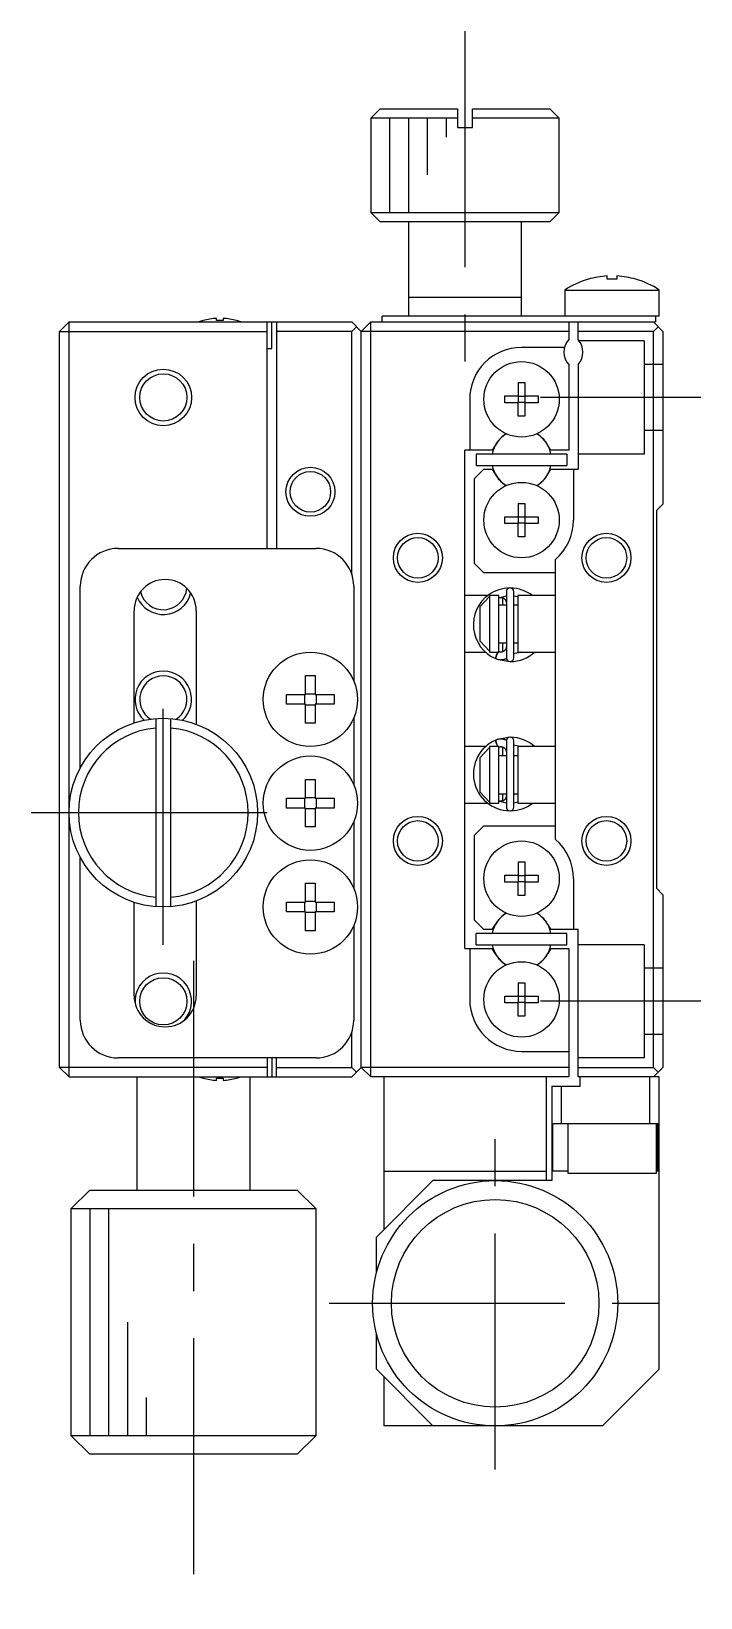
# Model space of a CAD drawing. Extents: x 35 to 355, y 20 to 260.
# Drawn here: x 212.7 to 248.2, y 102 to 185 of the extents above; entities that cross this region are included whole.
import ezdxf

# ---------------------------------------------------------------- set-up
doc = ezdxf.new("R2010")
doc.units = 0
doc.header["$LTSCALE"] = 10
doc.linetypes.add('CENTER', pattern=[2, 1.25, -0.25, 0.25, -0.25])
doc.linetypes.add('DASHED', pattern=[3.5, 2, -1.5])
doc.layers.get('0').update_dxf_attribs({"linetype": 'CONTINUOUS'})
doc.layers.add('CENTER', color=1, linetype='CENTER')

msp = doc.modelspace()

# ---------------------------------------------------------------- linework, layer by layer
at = {"color": 7, "linetype": 'CONTINUOUS'}
for p, q in [((231.227647, 180.854608), (230.727647, 180.354608)), ((235.327647, 180.354608), (230.727647, 180.354608)), ((230.727647, 180.354608), (230.727647, 175.354608)), ((231.227647, 180.854608), (235.327647, 180.854608)), ((235.327647, 180.854608), (235.327647, 179.854608)), ((236.127647, 180.854608), (240.227647, 180.854608)), ((236.127647, 179.854608), (236.127647, 180.854608)), ((240.727647, 180.354608), (236.127647, 180.354608)), ((240.727647, 180.354608), (240.227647, 180.854608)), ((240.727647, 175.354608), (240.727647, 180.354608)), ((235.327647, 179.854608), (236.127647, 179.854608)), ((230.727647, 175.354608), (240.727647, 175.354608)), ((230.727647, 175.354608), (231.227647, 174.854608)), ((240.227647, 174.854608), (240.727647, 175.354608)), ((240.227647, 174.854608), (231.227647, 174.854608)), ((232.727647, 174.854608), (232.727647, 169.854608)), ((238.727647, 169.854608), (238.727647, 174.854608)), ((242.269057, 171.817188), (242.265714, 171.824043)), ((243.267647, 171.817188), (243.267647, 171.98956)), ((243.787647, 171.817188), (243.267647, 171.817188)), ((243.787647, 171.98956), (243.787647, 171.817188)), ((244.78958, 171.824043), (244.786236, 171.817188)), ((241.027647, 171.246265), (246.027647, 171.246265)), ((241.027647, 171.246265), (241.027647, 169.854608)), ((246.027647, 169.854608), (246.027647, 171.246265)), ((238.727647, 170.854608), (232.727647, 170.854608)), ((214.227647, 169.054608), (214.727647, 169.554608)), ((214.727647, 169.554608), (229.727647, 169.554608)), ((214.727647, 129.554608), (214.727647, 169.554608)), ((221.841285, 169.624129), (221.839031, 169.628752)), ((222.547647, 169.624129), (222.547647, 169.744467)), ((222.907647, 169.624129), (222.547647, 169.624129)), ((222.907647, 169.744467), (222.907647, 169.624129)), ((223.616263, 169.628752), (223.614008, 169.624129)), ((225.227647, 157.554608), (225.227647, 169.554608)), ((225.477647, 168.154608), (225.477647, 169.554608)), ((225.727647, 169.554608), (225.727647, 157.554608)), ((229.727647, 169.554608), (230.227647, 169.054608)), ((230.727647, 169.554608), (230.227647, 169.054608)), ((230.727647, 169.554608), (245.827647, 169.554608)), ((230.727647, 129.554608), (230.727647, 169.554608)), ((231.327647, 169.554608), (231.327647, 169.854608)), ((246.027647, 169.854608), (231.327647, 169.854608)), ((241.227647, 169.554608), (241.227647, 168.616045)), ((241.727647, 168.616045), (241.727647, 169.554608)), ((245.727647, 169.554608), (246.227647, 169.054608)), ((245.827647, 169.854608), (245.827647, 169.554608)), ((214.227647, 130.054608), (214.227647, 169.054608)), ((214.227647, 169.054608), (225.227647, 169.054608)), ((229.727647, 169.054608), (225.727647, 169.054608)), ((229.977647, 169.304608), (229.727647, 169.054608)), ((229.727647, 156.179107), (229.727647, 169.054608)), ((230.227647, 130.054608), (230.227647, 169.054608)), ((241.227647, 169.054608), (230.227647, 169.054608)), ((245.727647, 169.054608), (241.727647, 169.054608)), ((245.977647, 169.304608), (245.727647, 169.054608)), ((245.727647, 130.054608), (245.727647, 169.054608)), ((246.227647, 169.054608), (246.227647, 159.904608)), ((225.227647, 168.154608), (225.477647, 168.154608)), ((241.009401, 168.204608), (238.727647, 168.204608)), ((241.227647, 167.29317), (241.227647, 162.754608)), ((241.727647, 167.29317), (241.727647, 161.754608)), ((238.547647, 166.340969), (238.907647, 166.340969)), ((238.547647, 166.340969), (238.547647, 165.634608)), ((238.907647, 166.340969), (238.907647, 165.634608)), ((235.977647, 165.454608), (235.977647, 162.754608)), ((237.841285, 165.274608), (237.841285, 165.634608)), ((237.841285, 165.634608), (238.547647, 165.634608)), ((238.547647, 165.274608), (237.841285, 165.274608)), ((238.558019, 165.624235), (238.547647, 165.634608)), ((238.558019, 165.28498), (238.547647, 165.274608)), ((238.547647, 164.568246), (238.547647, 165.274608)), ((238.558019, 165.624235), (238.897275, 165.624235)), ((238.558019, 165.28498), (238.558019, 165.624235)), ((238.897275, 165.28498), (238.558019, 165.28498)), ((238.897275, 165.624235), (238.907647, 165.634608)), ((238.897275, 165.624235), (238.897275, 165.28498)), ((238.897275, 165.28498), (238.907647, 165.274608)), ((238.907647, 165.634608), (239.614008, 165.634608)), ((238.907647, 165.274608), (238.907647, 164.568246)), ((239.614008, 165.274608), (238.907647, 165.274608)), ((239.614008, 165.634608), (239.614008, 165.274608)), ((238.907647, 164.568246), (238.547647, 164.568246)), ((235.727647, 136.354608), (235.727647, 162.754608)), ((237.176841, 162.754608), (235.727647, 162.754608)), ((237.327007, 163.014703), (237.176841, 162.754608)), ((240.278452, 162.754608), (240.128286, 163.014703)), ((241.227647, 162.754608), (240.278452, 162.754608)), ((241.127647, 162.554608), (236.327647, 162.554608)), ((236.327647, 162.554608), (236.327647, 161.954608)), ((236.327647, 161.954608), (241.127647, 161.954608)), ((241.127647, 162.554608), (241.127647, 161.954608)), ((236.727647, 161.754608), (236.227647, 161.254608)), ((236.227647, 156.754608), (236.227647, 161.254608)), ((236.727647, 161.754608), (237.176841, 161.754608)), ((237.176841, 161.754608), (237.327007, 161.494512)), ((240.128286, 161.494512), (240.278452, 161.754608)), ((240.278452, 161.754608), (241.727647, 161.754608)), ((241.477647, 161.754608), (241.477647, 159.054608)), ((238.547647, 159.940969), (238.907647, 159.940969)), ((238.547647, 159.940969), (238.547647, 159.234608)), ((238.907647, 159.940969), (238.907647, 159.234608)), ((245.877647, 159.554608), (246.227647, 159.904608)), ((245.877647, 159.554608), (245.877647, 139.554608)), ((237.841285, 158.874608), (237.841285, 159.234608)), ((237.841285, 159.234608), (238.547647, 159.234608)), ((238.547647, 158.874608), (237.841285, 158.874608)), ((238.558019, 159.224235), (238.547647, 159.234608)), ((238.558019, 158.88498), (238.547647, 158.874608)), ((238.547647, 158.168246), (238.547647, 158.874608)), ((238.558019, 159.224235), (238.897275, 159.224235)), ((238.558019, 158.88498), (238.558019, 159.224235)), ((238.897275, 158.88498), (238.558019, 158.88498)), ((238.897275, 159.224235), (238.907647, 159.234608)), ((238.897275, 159.224235), (238.897275, 158.88498)), ((238.897275, 158.88498), (238.907647, 158.874608)), ((238.907647, 159.234608), (239.614008, 159.234608)), ((238.907647, 158.874608), (238.907647, 158.168246)), ((239.614008, 158.874608), (238.907647, 158.874608)), ((239.614008, 159.234608), (239.614008, 158.874608)), ((238.907647, 158.168246), (238.547647, 158.168246)), ((217.327647, 157.554608), (227.827647, 157.554608)), ((240.527647, 142.13367), (240.527647, 156.975545)), ((236.227647, 156.754608), (236.727647, 156.254608)), ((240.527647, 156.254608), (236.727647, 156.254608)), ((215.327647, 145.929476), (215.327647, 155.554608)), ((229.827647, 155.554608), (229.827647, 150.534404)), ((237.353476, 155.297614), (237.349043, 155.297031)), ((237.412754, 155.322695), (237.357589, 155.301969)), ((237.921165, 155.257686), (237.921165, 151.757686)), ((238.321165, 151.757686), (238.321165, 155.257686)), ((236.937312, 155.054608), (235.727647, 155.054608)), ((236.527647, 154.471123), (237.027647, 155.000291)), ((236.527647, 152.638093), (236.527647, 154.471123)), ((237.527647, 155.054608), (237.027647, 155.054608)), ((237.027647, 155.054608), (237.027647, 152.054608)), ((237.514142, 154.933878), (237.528386, 154.939496)), ((237.527533, 154.940419), (237.921105, 155.045892)), ((237.527647, 152.054608), (237.527647, 155.054608)), ((237.921165, 154.554608), (237.527647, 154.554608)), ((237.528386, 154.939496), (237.542402, 154.944199)), ((237.542402, 154.944199), (237.556646, 154.948181)), ((237.556646, 154.948181), (237.571082, 154.951429)), ((237.571082, 154.951429), (237.585671, 154.953932)), ((237.585671, 154.953932), (237.600375, 154.955683)), ((237.600375, 154.955683), (237.615155, 154.956676)), ((237.615155, 154.956676), (237.62997, 154.956906)), ((237.62997, 154.956906), (237.64478, 154.956374)), ((237.64478, 154.956374), (237.659546, 154.955079)), ((237.659546, 154.955079), (237.674227, 154.953027)), ((237.674227, 154.953027), (237.688783, 154.950222)), ((237.688783, 154.950222), (237.703177, 154.946674)), ((237.703177, 154.946674), (237.717369, 154.942394)), ((237.717369, 154.942394), (237.731322, 154.937393)), ((237.727647, 154.554608), (237.727647, 154.939182)), ((237.731322, 154.937393), (237.744999, 154.931689)), ((237.744999, 154.931689), (237.758366, 154.925296)), ((237.758366, 154.925296), (237.771389, 154.918236)), ((237.771389, 154.918236), (237.784034, 154.910527)), ((237.784034, 154.910527), (237.796271, 154.902193)), ((237.796271, 154.902193), (237.808069, 154.893256)), ((237.808069, 154.893256), (237.819402, 154.883743)), ((237.819402, 154.883743), (237.830243, 154.873678)), ((237.830243, 154.873678), (237.840566, 154.86309)), ((237.840566, 154.86309), (237.850348, 154.852005)), ((237.850348, 154.852005), (237.859568, 154.840455)), ((237.859568, 154.840455), (237.868204, 154.828467)), ((237.868204, 154.828467), (237.87624, 154.816073)), ((237.87624, 154.816073), (237.883657, 154.803304)), ((237.883657, 154.803304), (237.890439, 154.790191)), ((237.890439, 154.790191), (237.896574, 154.776766)), ((237.896574, 154.776766), (237.902047, 154.763063)), ((237.902047, 154.763063), (237.906849, 154.749114)), ((237.906849, 154.749114), (237.91097, 154.734951)), ((237.91097, 154.734951), (237.914401, 154.720609)), ((237.914401, 154.720609), (237.917135, 154.706122)), ((237.917135, 154.706122), (237.919168, 154.691522)), ((237.919168, 154.691522), (237.920496, 154.676844)), ((237.920496, 154.676844), (237.921115, 154.662122)), ((237.921115, 154.662122), (237.921165, 154.656799)), ((238.527647, 154.554608), (238.321165, 154.554608)), ((238.321219, 155.045579), (238.527766, 155.004374)), ((238.527647, 155.054608), (238.527647, 152.054608)), ((240.527647, 155.054608), (238.527647, 155.054608)), ((218.177647, 148.30829), (218.177647, 154.254608)), ((221.477647, 154.254608), (221.477647, 148.238356)), ((235.727647, 152.054608), (236.823848, 152.054608)), ((237.027647, 152.108924), (236.527647, 152.638093)), ((237.027647, 152.054608), (237.527647, 152.054608)), ((237.34878, 151.718402), (237.416936, 151.952137)), ((237.405998, 151.901858), (237.399699, 151.886554)), ((237.412503, 151.917132), (237.405998, 151.901858)), ((237.419169, 151.932271), (237.412503, 151.917132)), ((237.416936, 151.952137), (237.474086, 152.05462)), ((237.425951, 151.947169), (237.419169, 151.932271)), ((237.4328, 151.961725), (237.425951, 151.947169)), ((237.439671, 151.975838), (237.4328, 151.961725)), ((237.446515, 151.989411), (237.439671, 151.975838)), ((237.453286, 152.002351), (237.446515, 151.989411)), ((237.459937, 152.014567), (237.453286, 152.002351)), ((237.466422, 152.025977), (237.459937, 152.014567)), ((237.472696, 152.0365), (237.466422, 152.025977)), ((237.478717, 152.046066), (237.472696, 152.0365)), ((237.484443, 152.054608), (237.478717, 152.046066)), ((237.511622, 152.081327), (237.491176, 152.090221)), ((237.521332, 152.078549), (237.514142, 152.081494)), ((237.535258, 152.07347), (237.521332, 152.078549)), ((237.527647, 152.554608), (237.921165, 152.554608)), ((237.549427, 152.06911), (237.535258, 152.07347)), ((237.563801, 152.065483), (237.549427, 152.06911)), ((237.578342, 152.0626), (237.563801, 152.065483)), ((237.59301, 152.060469), (237.578342, 152.0626)), ((237.607767, 152.059096), (237.59301, 152.060469)), ((237.622571, 152.058485), (237.607767, 152.059096)), ((237.637383, 152.058636), (237.622571, 152.058485)), ((237.652164, 152.059549), (237.637383, 152.058636)), ((237.666872, 152.06122), (237.652164, 152.059549)), ((237.68147, 152.063643), (237.666872, 152.06122)), ((237.695918, 152.06681), (237.68147, 152.063643)), ((237.710179, 152.07071), (237.695918, 152.06681)), ((237.724215, 152.075331), (237.710179, 152.07071)), ((237.737992, 152.080658), (237.724215, 152.075331)), ((237.727647, 152.076278), (237.727647, 152.554608)), ((237.751474, 152.086675), (237.737992, 152.080658)), ((237.764629, 152.093364), (237.751474, 152.086675)), ((237.777424, 152.100705), (237.764629, 152.093364)), ((237.789828, 152.108678), (237.777424, 152.100705)), ((237.801812, 152.11726), (237.789828, 152.108678)), ((237.813348, 152.126426), (237.801812, 152.11726)), ((237.824411, 152.136154), (237.813348, 152.126426)), ((237.834974, 152.146416), (237.824411, 152.136154)), ((237.845014, 152.157185), (237.834974, 152.146416)), ((237.854509, 152.168435), (237.845014, 152.157185)), ((237.863439, 152.180137), (237.854509, 152.168435)), ((237.871783, 152.192261), (237.863439, 152.180137)), ((237.879525, 152.204778), (237.871783, 152.192261)), ((237.886647, 152.217657), (237.879525, 152.204778)), ((237.893135, 152.230868), (237.886647, 152.217657)), ((237.898974, 152.244378), (237.893135, 152.230868)), ((237.904153, 152.258157), (237.898974, 152.244378)), ((237.90866, 152.272171), (237.904153, 152.258157)), ((237.912486, 152.286388), (237.90866, 152.272171)), ((237.915623, 152.300774), (237.912486, 152.286388)), ((237.918064, 152.315298), (237.915623, 152.300774)), ((237.919804, 152.329924), (237.918064, 152.315298)), ((237.920838, 152.344618), (237.919804, 152.329924)), ((237.921165, 152.358573), (237.920838, 152.344618)), ((238.321165, 152.554608), (238.527647, 152.554608)), ((238.555938, 152.019003), (238.321216, 151.969506)), ((238.527647, 152.054608), (240.527647, 152.054608)), ((238.662457, 152.054375), (238.555938, 152.019003)), ((237.348197, 151.718746), (237.357627, 151.71471)), ((237.353713, 151.736992), (237.35316, 151.730008)), ((237.35316, 151.730008), (237.353176, 151.724178)), ((237.353176, 151.724178), (237.353762, 151.719542)), ((237.354833, 151.745081), (237.353713, 151.736992)), ((237.353762, 151.719542), (237.354989, 151.715988)), ((237.356511, 151.75422), (237.354833, 151.745081)), ((237.354989, 151.715988), (237.356833, 151.713818)), ((237.358736, 151.764346), (237.356511, 151.75422)), ((237.356833, 151.713818), (237.357589, 151.713403)), ((237.357589, 151.713403), (237.387941, 151.701334)), ((237.361492, 151.775389), (237.358736, 151.764346)), ((237.364761, 151.787274), (237.361492, 151.775389)), ((237.36852, 151.799917), (237.364761, 151.787274)), ((237.372743, 151.813233), (237.36852, 151.799917)), ((237.3774, 151.827129), (237.372743, 151.813233)), ((237.382461, 151.841509), (237.3774, 151.827129)), ((237.38789, 151.856275), (237.382461, 151.841509)), ((237.393649, 151.871324), (237.38789, 151.856275)), ((237.387941, 151.701334), (237.420556, 151.690171)), ((237.399699, 151.886554), (237.393649, 151.871324)), ((237.410593, 151.69313), (238.096854, 151.559147)), ((237.420556, 151.690171), (237.453677, 151.680655)), ((237.453677, 151.680655), (237.48722, 151.672812)), ((237.48722, 151.672812), (237.521103, 151.666658)), ((237.521103, 151.666658), (237.555243, 151.662208)), ((237.555243, 151.662208), (237.589557, 151.659472)), ((237.589557, 151.659472), (237.623962, 151.658457)), ((237.623962, 151.658457), (237.658373, 151.659164)), ((237.658373, 151.659164), (237.692708, 151.661593)), ((237.692708, 151.661593), (237.726881, 151.665736)), ((237.726881, 151.665736), (237.76081, 151.671583)), ((237.76081, 151.671583), (237.794413, 151.679122)), ((237.794413, 151.679122), (237.827608, 151.688333)), ((237.827608, 151.688333), (237.860312, 151.699195)), ((237.860312, 151.699195), (237.892448, 151.711681)), ((237.892448, 151.711681), (237.923762, 151.72568)), ((227.267647, 150.813197), (227.787647, 150.813197)), ((227.267647, 149.814608), (227.267647, 150.813197)), ((227.787647, 150.813197), (227.787647, 149.814608)), ((226.269057, 149.814608), (227.267647, 149.814608)), ((226.269057, 149.294608), (226.269057, 149.814608)), ((227.226272, 149.294608), (227.226272, 149.814608)), ((227.267647, 149.855983), (227.787647, 149.855983)), ((227.787647, 149.814608), (228.786236, 149.814608)), ((227.829022, 149.814608), (227.829022, 149.294608)), ((228.786236, 149.814608), (228.786236, 149.294608)), ((227.267647, 149.294608), (226.269057, 149.294608)), ((227.267647, 148.296018), (227.267647, 149.294608)), ((227.787647, 149.253233), (227.267647, 149.253233)), ((227.787647, 149.294608), (227.787647, 148.296018)), ((228.786236, 149.294608), (227.787647, 149.294608)), ((229.827647, 148.574812), (229.827647, 145.034404)), ((219.327647, 148.538582), (219.327647, 138.570633)), ((220.127647, 138.570633), (220.127647, 148.538582)), ((227.787647, 148.296018), (227.267647, 148.296018)), ((236.823791, 147.054608), (235.727647, 147.054608)), ((236.527647, 146.471123), (237.027647, 147.000291)), ((237.527647, 147.054608), (237.027647, 147.054608)), ((237.027647, 147.054608), (237.027647, 144.054608)), ((237.34878, 147.390813), (237.416936, 147.157078)), ((237.35316, 147.379207), (237.353176, 147.385037)), ((237.353713, 147.372224), (237.35316, 147.379207)), ((237.353176, 147.385037), (237.353762, 147.389673)), ((237.354833, 147.364134), (237.353713, 147.372224)), ((237.353762, 147.389673), (237.354989, 147.393227)), ((237.356511, 147.354995), (237.354833, 147.364134)), ((237.354989, 147.393227), (237.356833, 147.395397)), ((237.358736, 147.344869), (237.356511, 147.354995)), ((237.356833, 147.395397), (237.357589, 147.395813)), ((237.375316, 147.403063), (237.357589, 147.395813)), ((237.361492, 147.333826), (237.358736, 147.344869)), ((237.364761, 147.321942), (237.361492, 147.333826)), ((237.36852, 147.309298), (237.364761, 147.321942)), ((237.372743, 147.295983), (237.36852, 147.309298)), ((237.3774, 147.282087), (237.372743, 147.295983)), ((237.407689, 147.414858), (237.375316, 147.403063)), ((237.382461, 147.267706), (237.3774, 147.282087)), ((237.38789, 147.252941), (237.382461, 147.267706)), ((237.393649, 147.237891), (237.38789, 147.252941)), ((237.399699, 147.222662), (237.393649, 147.237891)), ((237.405998, 147.207357), (237.399699, 147.222662)), ((237.412503, 147.192083), (237.405998, 147.207357)), ((237.4406, 147.425017), (237.407689, 147.414858)), ((238.095673, 147.550052), (237.411682, 147.416509)), ((237.419169, 147.176944), (237.412503, 147.192083)), ((237.416936, 147.157078), (237.474086, 147.054596)), ((237.425951, 147.162046), (237.419169, 147.176944)), ((237.4328, 147.14749), (237.425951, 147.162046)), ((237.439671, 147.133377), (237.4328, 147.14749)), ((237.446515, 147.119804), (237.439671, 147.133377)), ((237.473969, 147.433516), (237.4406, 147.425017)), ((237.453286, 147.106865), (237.446515, 147.119804)), ((237.459937, 147.094648), (237.453286, 147.106865)), ((237.466422, 147.083239), (237.459937, 147.094648)), ((237.472696, 147.072715), (237.466422, 147.083239)), ((237.478717, 147.063149), (237.472696, 147.072715)), ((237.507714, 147.440335), (237.473969, 147.433516)), ((237.484443, 147.054608), (237.478717, 147.063149)), ((237.541752, 147.445457), (237.507714, 147.440335)), ((237.514142, 147.027721), (237.528386, 147.03334)), ((237.527647, 144.054608), (237.527647, 147.054608)), ((237.528386, 147.03334), (237.542402, 147.038043)), ((237.576001, 147.448869), (237.541752, 147.445457)), ((237.542402, 147.038043), (237.556646, 147.042025)), ((237.556646, 147.042025), (237.571082, 147.045273)), ((237.571082, 147.045273), (237.585671, 147.047776)), ((237.610378, 147.450563), (237.576001, 147.448869)), ((237.585671, 147.047776), (237.600375, 147.049527)), ((237.600375, 147.049527), (237.615155, 147.05052)), ((237.644799, 147.450536), (237.610378, 147.450563)), ((237.615155, 147.05052), (237.62997, 147.05075)), ((237.62997, 147.05075), (237.64478, 147.050218)), ((237.64478, 147.050218), (237.659546, 147.048923)), ((237.679181, 147.448786), (237.644799, 147.450536)), ((237.659546, 147.048923), (237.674227, 147.04687)), ((237.674227, 147.04687), (237.688783, 147.044066)), ((237.713438, 147.445317), (237.679181, 147.448786)), ((237.688783, 147.044066), (237.703177, 147.040518)), ((237.703177, 147.040518), (237.717369, 147.036237)), ((237.747488, 147.440137), (237.713438, 147.445317)), ((237.717369, 147.036237), (237.731322, 147.031237)), ((237.727647, 146.554608), (237.727647, 147.032934)), ((237.731322, 147.031237), (237.744999, 147.025532)), ((237.744999, 147.025532), (237.758366, 147.01914)), ((237.781248, 147.433258), (237.747488, 147.440137)), ((237.758366, 147.01914), (237.771389, 147.01208)), ((237.771389, 147.01208), (237.784034, 147.004371)), ((237.814634, 147.424696), (237.781248, 147.433258)), ((237.784034, 147.004371), (237.796271, 146.996037)), ((237.796271, 146.996037), (237.808069, 146.9871)), ((237.808069, 146.9871), (237.819402, 146.977587)), ((237.847565, 147.41447), (237.814634, 147.424696)), ((237.819402, 146.977587), (237.830243, 146.967522)), ((237.830243, 146.967522), (237.840566, 146.956933)), ((237.840566, 146.956933), (237.850348, 146.945849)), ((237.87996, 147.402606), (237.847565, 147.41447)), ((237.850348, 146.945849), (237.859568, 146.934298)), ((237.859568, 146.934298), (237.868204, 146.922311)), ((237.868204, 146.922311), (237.87624, 146.909917)), ((237.911739, 147.389131), (237.87996, 147.402606)), ((237.92381, 147.383512), (237.911739, 147.389131)), ((237.921165, 147.35153), (237.921165, 143.85153)), ((238.321165, 143.85153), (238.321165, 147.35153)), ((238.321187, 147.139713), (238.550854, 147.091692)), ((238.527647, 147.054608), (238.527647, 144.054608)), ((240.527647, 147.054608), (238.527647, 147.054608)), ((238.550854, 147.091692), (238.661905, 147.055047)), ((236.527647, 144.638093), (236.527647, 146.471123)), ((237.921165, 146.554608), (237.527647, 146.554608)), ((237.87624, 146.909917), (237.883657, 146.897147)), ((237.883657, 146.897147), (237.890439, 146.884035)), ((237.890439, 146.884035), (237.896574, 146.87061)), ((237.896574, 146.87061), (237.902047, 146.856907)), ((237.902047, 146.856907), (237.906849, 146.842957)), ((237.906849, 146.842957), (237.91097, 146.828795)), ((237.91097, 146.828795), (237.914401, 146.814453)), ((237.914401, 146.814453), (237.917135, 146.799965)), ((237.917135, 146.799965), (237.919168, 146.785366)), ((237.919168, 146.785366), (237.920496, 146.770688)), ((237.920496, 146.770688), (237.921115, 146.755966)), ((237.921115, 146.755966), (237.921165, 146.750642)), ((238.527647, 146.554608), (238.321165, 146.554608)), ((227.267647, 145.313197), (227.787647, 145.313197)), ((227.267647, 144.314608), (227.267647, 145.313197)), ((227.787647, 145.313197), (227.787647, 144.314608)), ((237.027647, 144.108924), (236.527647, 144.638093)), ((237.527647, 144.554608), (237.921165, 144.554608)), ((237.727647, 144.17003), (237.727647, 144.554608)), ((237.919804, 144.423767), (237.918064, 144.409141)), ((237.920838, 144.438462), (237.919804, 144.423767)), ((237.921165, 144.452417), (237.920838, 144.438462)), ((238.321165, 144.554608), (238.527647, 144.554608)), ((226.269057, 144.314608), (227.267647, 144.314608)), ((226.269057, 143.794608), (226.269057, 144.314608)), ((227.267647, 143.794608), (226.269057, 143.794608)), ((227.226272, 143.794608), (227.226272, 144.314608)), ((227.267647, 144.355983), (227.787647, 144.355983)), ((227.267647, 142.796018), (227.267647, 143.794608)), ((227.787647, 143.753233), (227.267647, 143.753233)), ((227.787647, 144.314608), (228.786236, 144.314608)), ((227.787647, 143.794608), (227.787647, 142.796018)), ((228.786236, 143.794608), (227.787647, 143.794608)), ((227.829022, 144.314608), (227.829022, 143.794608)), ((228.786236, 144.314608), (228.786236, 143.794608)), ((235.727647, 144.054608), (236.936323, 144.054608)), ((237.027647, 144.054608), (237.527647, 144.054608)), ((237.352872, 143.811428), (237.349043, 143.812185)), ((237.357589, 143.807246), (237.415486, 143.785631)), ((237.521332, 144.172393), (237.514142, 144.175338)), ((237.535258, 144.167313), (237.521332, 144.172393)), ((237.921073, 144.063327), (237.527466, 144.168823)), ((237.549427, 144.162954), (237.535258, 144.167313)), ((237.563801, 144.159327), (237.549427, 144.162954)), ((237.578342, 144.156444), (237.563801, 144.159327)), ((237.59301, 144.154313), (237.578342, 144.156444)), ((237.607767, 144.15294), (237.59301, 144.154313)), ((237.622571, 144.152328), (237.607767, 144.15294)), ((237.637383, 144.15248), (237.622571, 144.152328)), ((237.652164, 144.153393), (237.637383, 144.15248)), ((237.666872, 144.155064), (237.652164, 144.153393)), ((237.68147, 144.157487), (237.666872, 144.155064)), ((237.695918, 144.160654), (237.68147, 144.157487)), ((237.710179, 144.164554), (237.695918, 144.160654)), ((237.724215, 144.169175), (237.710179, 144.164554)), ((237.737992, 144.174502), (237.724215, 144.169175)), ((237.751474, 144.180519), (237.737992, 144.174502)), ((237.764629, 144.187208), (237.751474, 144.180519)), ((237.777424, 144.194549), (237.764629, 144.187208)), ((237.789828, 144.202522), (237.777424, 144.194549)), ((237.801812, 144.211103), (237.789828, 144.202522)), ((237.813348, 144.22027), (237.801812, 144.211103)), ((237.824411, 144.229997), (237.813348, 144.22027)), ((237.834974, 144.240259), (237.824411, 144.229997)), ((237.845014, 144.251029), (237.834974, 144.240259)), ((237.854509, 144.262279), (237.845014, 144.251029)), ((237.863439, 144.27398), (237.854509, 144.262279)), ((237.871783, 144.286105), (237.863439, 144.27398)), ((237.879525, 144.298622), (237.871783, 144.286105)), ((237.886647, 144.311501), (237.879525, 144.298622)), ((237.893135, 144.324712), (237.886647, 144.311501)), ((237.898974, 144.338222), (237.893135, 144.324712)), ((237.904153, 144.352001), (237.898974, 144.338222)), ((237.90866, 144.366015), (237.904153, 144.352001)), ((237.912486, 144.380231), (237.90866, 144.366015)), ((237.915623, 144.394618), (237.912486, 144.380231)), ((237.918064, 144.409141), (237.915623, 144.394618)), ((238.527737, 144.104834), (238.321169, 144.063631)), ((238.527647, 144.054608), (240.527647, 144.054608)), ((227.787647, 142.796018), (227.267647, 142.796018)), ((229.827647, 143.074812), (229.827647, 139.534404)), ((236.727647, 142.854608), (236.227647, 142.354608)), ((236.727647, 142.854608), (240.527647, 142.854608)), ((236.227647, 137.854608), (236.227647, 142.354608)), ((215.327647, 132.554608), (215.327647, 141.179739)), ((238.547647, 140.940969), (238.907647, 140.940969)), ((238.547647, 140.940969), (238.547647, 140.234608)), ((238.907647, 140.940969), (238.907647, 140.234608)), ((227.267647, 139.813197), (227.787647, 139.813197)), ((227.267647, 138.814608), (227.267647, 139.813197)), ((227.787647, 139.813197), (227.787647, 138.814608)), ((237.841285, 139.874608), (237.841285, 140.234608)), ((237.841285, 140.234608), (238.547647, 140.234608)), ((238.547647, 139.874608), (237.841285, 139.874608)), ((238.558019, 140.224235), (238.547647, 140.234608)), ((238.558019, 139.88498), (238.547647, 139.874608)), ((238.547647, 139.168246), (238.547647, 139.874608)), ((238.558019, 140.224235), (238.897275, 140.224235)), ((238.558019, 139.88498), (238.558019, 140.224235)), ((238.897275, 139.88498), (238.558019, 139.88498)), ((238.897275, 140.224235), (238.907647, 140.234608)), ((238.897275, 140.224235), (238.897275, 139.88498)), ((238.897275, 139.88498), (238.907647, 139.874608)), ((238.907647, 140.234608), (239.614008, 140.234608)), ((238.907647, 139.874608), (238.907647, 139.168246)), ((239.614008, 139.874608), (238.907647, 139.874608)), ((239.614008, 140.234608), (239.614008, 139.874608)), ((241.477647, 140.054608), (241.477647, 137.354608)), ((246.227647, 139.204608), (245.877647, 139.554608)), ((218.177647, 133.854608), (218.177647, 138.800925)), ((221.477647, 138.870859), (221.477647, 133.854608)), ((226.269057, 138.814608), (227.267647, 138.814608)), ((226.269057, 138.294608), (226.269057, 138.814608)), ((227.226272, 138.294608), (227.226272, 138.814608)), ((227.267647, 138.855983), (227.787647, 138.855983)), ((227.787647, 138.814608), (228.786236, 138.814608)), ((227.829022, 138.814608), (227.829022, 138.294608)), ((228.786236, 138.814608), (228.786236, 138.294608)), ((238.907647, 139.168246), (238.547647, 139.168246)), ((246.227647, 139.204608), (246.227647, 130.054608)), ((227.267647, 138.294608), (226.269057, 138.294608)), ((227.267647, 137.296018), (227.267647, 138.294608)), ((227.787647, 138.253233), (227.267647, 138.253233)), ((227.787647, 138.294608), (227.787647, 137.296018)), ((228.786236, 138.294608), (227.787647, 138.294608)), ((236.227647, 137.854608), (236.727647, 137.354608)), ((227.787647, 137.296018), (227.267647, 137.296018)), ((229.827647, 137.574812), (229.827647, 132.554608)), ((236.327647, 136.554608), (236.327647, 137.154608)), ((241.127647, 137.154608), (236.327647, 137.154608)), ((237.176841, 137.354608), (236.727647, 137.354608)), ((237.176841, 137.354608), (237.327007, 137.614703)), ((240.128286, 137.614703), (240.278452, 137.354608)), ((241.727647, 137.354608), (240.278452, 137.354608)), ((241.127647, 136.554608), (241.127647, 137.154608)), ((241.727647, 129.554608), (241.727647, 137.354608)), ((235.727647, 136.354608), (237.176841, 136.354608)), ((235.977647, 136.354608), (235.977647, 133.654608)), ((236.327647, 136.554608), (241.127647, 136.554608)), ((237.327007, 136.094512), (237.176841, 136.354608)), ((240.278452, 136.354608), (240.128286, 136.094512)), ((240.278452, 136.354608), (241.227647, 136.354608)), ((241.227647, 136.354608), (241.227647, 129.554608)), ((238.547647, 134.540969), (238.907647, 134.540969)), ((238.547647, 134.540969), (238.547647, 133.834608)), ((238.907647, 134.540969), (238.907647, 133.834608)), ((237.841285, 133.474608), (237.841285, 133.834608)), ((237.841285, 133.834608), (238.547647, 133.834608)), ((238.558019, 133.824235), (238.547647, 133.834608)), ((238.558019, 133.824235), (238.897275, 133.824235)), ((238.558019, 133.48498), (238.558019, 133.824235)), ((238.897275, 133.824235), (238.907647, 133.834608)), ((238.897275, 133.824235), (238.897275, 133.48498)), ((238.907647, 133.834608), (239.614008, 133.834608)), ((239.614008, 133.834608), (239.614008, 133.474608)), ((238.547647, 133.474608), (237.841285, 133.474608)), ((238.558019, 133.48498), (238.547647, 133.474608)), ((238.547647, 132.768246), (238.547647, 133.474608)), ((238.897275, 133.48498), (238.558019, 133.48498)), ((238.897275, 133.48498), (238.907647, 133.474608)), ((238.907647, 133.474608), (238.907647, 132.768246)), ((239.614008, 133.474608), (238.907647, 133.474608)), ((238.907647, 132.768246), (238.547647, 132.768246)), ((229.727647, 130.054608), (229.727647, 131.930108)), ((227.827647, 130.554608), (217.327647, 130.554608)), ((225.227647, 130.554608), (225.227647, 129.554608)), ((225.477647, 130.554608), (225.477647, 129.554608)), ((225.727647, 129.554608), (225.727647, 130.554608)), ((238.727647, 130.904608), (241.227647, 130.904608)), ((214.727647, 129.554608), (214.227647, 130.054608)), ((225.227647, 130.054608), (214.227647, 130.054608)), ((214.727647, 129.554608), (229.727647, 129.554608)), ((218.327647, 129.554608), (218.327647, 123.554608)), ((221.839031, 129.480464), (221.841285, 129.485086)), ((222.547647, 129.485086), (222.907647, 129.485086)), ((222.547647, 129.364749), (222.547647, 129.485086)), ((222.907647, 129.485086), (222.907647, 129.364749)), ((223.614008, 129.485086), (223.616263, 129.480464)), ((224.327647, 123.554608), (224.327647, 129.554608)), ((225.727647, 130.054608), (229.727647, 130.054608)), ((229.727647, 130.054608), (229.977647, 129.804608)), ((230.227647, 130.054608), (229.727647, 129.554608)), ((230.727647, 129.554608), (230.227647, 130.054608)), ((241.227647, 130.054608), (230.227647, 130.054608)), ((241.227647, 129.554608), (230.727647, 129.554608)), ((231.427647, 129.554608), (231.427647, 121.454608)), ((240.027647, 129.554608), (240.027647, 124.054608)), ((241.727647, 130.054608), (245.727647, 130.054608)), ((246.027647, 129.554608), (241.727647, 129.554608)), ((241.827647, 129.054608), (241.827647, 129.554608)), ((245.527647, 127.054608), (245.527647, 129.554608)), ((245.727647, 130.054608), (245.977647, 129.804608)), ((246.227647, 130.054608), (245.727647, 129.554608)), ((246.027647, 114.054608), (246.027647, 129.554608)), ((240.327647, 129.054608), (240.327647, 124.054608)), ((240.327647, 129.054608), (241.827647, 129.054608)), ((240.827647, 129.054608), (240.827647, 127.054608)), ((246.027647, 127.054608), (240.327647, 127.054608)), ((240.36791, 127.054608), (240.36791, 124.554608)), ((241.177647, 127.054608), (241.177647, 124.454608)), ((245.877647, 124.454608), (245.877647, 127.054608)), ((245.958468, 124.554608), (245.958468, 127.054608)), ((231.427647, 124.554608), (240.027647, 124.554608)), ((241.177647, 124.554608), (240.327647, 124.554608)), ((246.027647, 124.554608), (245.877647, 124.554608)), ((234.027647, 124.054608), (231.027647, 121.054608)), ((240.327647, 124.054608), (234.027647, 124.054608)), ((241.177647, 124.454608), (245.877647, 124.454608)), ((215.827647, 123.554608), (214.827647, 122.554608)), ((215.827647, 123.554608), (226.827647, 123.554608)), ((227.827647, 122.554608), (226.827647, 123.554608)), ((227.827647, 122.554608), (214.827647, 122.554608)), ((214.827647, 122.554608), (214.827647, 110.554608)), ((227.827647, 110.554608), (227.827647, 122.554608)), ((231.027647, 119.154608), (231.027647, 121.054608)), ((231.027647, 114.054608), (231.027647, 115.954608)), ((231.027647, 114.054608), (234.027647, 111.054608)), ((243.027647, 111.054608), (246.027647, 114.054608)), ((231.427647, 113.654608), (231.427647, 111.054608)), ((214.827647, 110.554608), (215.827647, 109.554608)), ((214.827647, 110.554608), (227.827647, 110.554608)), ((226.827647, 109.554608), (227.827647, 110.554608)), ((243.027647, 111.054608), (231.427647, 111.054608)), ((226.827647, 109.554608), (215.827647, 109.554608))]:
    msp.add_line(p, q, dxfattribs=at)
at = {"color": 3, "linetype": 'CONTINUOUS'}
for p, q in [((231.727647, 180.354608), (231.727647, 175.354608)), ((232.727647, 180.354608), (232.727647, 175.354608)), ((233.727647, 180.354608), (233.727647, 177.354608)), ((234.727647, 180.354608), (234.727647, 179.354608)), ((215.827647, 122.554608), (215.827647, 110.554608)), ((216.827647, 122.554608), (216.827647, 110.554608)), ((217.827647, 116.554608), (217.827647, 110.554608)), ((218.827647, 112.554608), (218.827647, 110.554608))]:
    msp.add_line(p, q, dxfattribs=at)
at = {"color": 3, "linetype": 'DASHED'}
for p, q in [((245.227647, 168.554608), (241.727647, 168.554608)), ((245.227647, 168.554608), (245.227647, 162.554608)), ((246.227647, 167.304608), (245.227647, 167.304608)), ((246.227647, 163.804608), (245.227647, 163.804608)), ((245.227647, 162.554608), (241.727647, 162.554608)), ((245.227647, 136.554608), (241.727647, 136.554608)), ((245.227647, 136.554608), (245.227647, 130.554608)), ((246.227647, 135.304608), (245.227647, 135.304608)), ((246.227647, 131.804608), (245.227647, 131.804608)), ((245.227647, 130.554608), (241.727647, 130.554608))]:
    msp.add_line(p, q, dxfattribs=at)
at = {"color": 3, "linetype": 'CONTINUOUS'}
for centre, radius in [((219.727647, 165.554608), 1.5), ((227.527647, 160.554608), 1.3), ((233.227647, 157.054608), 1.3), ((243.227647, 157.054608), 1.3), ((233.227647, 142.054608), 1.3), ((243.227647, 142.054608), 1.3)]:
    msp.add_circle(centre, radius, dxfattribs=at)
at = {"color": 7, "linetype": 'CONTINUOUS'}
for centre, radius in [((238.727647, 165.454608), 2), ((219.727647, 165.554608), 1.25), ((227.527647, 160.554608), 1.075), ((238.727647, 159.054608), 2), ((233.227647, 157.054608), 1.075), ((243.227647, 157.054608), 1.075), ((227.527647, 149.554608), 2.5), ((219.727647, 143.554608), 5), ((227.527647, 144.054608), 2.5), ((233.227647, 142.054608), 1.075), ((243.227647, 142.054608), 1.075), ((238.727647, 140.054608), 2), ((227.527647, 138.554608), 2.5), ((238.727647, 133.654608), 2), ((219.727647, 133.554608), 1.25), ((237.327647, 117.554608), 6.5), ((237.327647, 117.554608), 5.5)]:
    msp.add_circle(centre, radius, dxfattribs=at)
for centre, radius, start, end in [((243.527647, 167.504608), 4.5, 106.285843, 123.748989), ((243.527647, 167.504608), 4.492483, 93.317816, 106.26943), ((243.527647, 167.504608), 4.492483, 73.73057, 86.682184), ((243.527647, 167.504608), 4.5, 56.251011, 73.714157), ((222.727647, 166.554608), 3.2, 106.122533, 110.364135), ((222.727647, 166.554608), 3.194933, 93.229709, 106.106712), ((222.727647, 166.554608), 3.194933, 73.893288, 86.770291), ((222.727647, 166.554608), 3.2, 69.635865, 73.877467), ((241.977647, 167.954608), 1, 138.590378, 221.409622), ((240.977647, 167.954608), 1, 318.590378, 41.409622), ((238.727647, 165.454608), 2.75, 90, 180), ((238.727647, 162.254607), 1.5875, 120.433182, 169.10691), ((238.842552, 162.139703), 1.75, 121.881533, 150), ((238.727647, 162.254607), 1.5875, 10.89309, 59.566818), ((238.612742, 162.139703), 1.75, 30, 58.118467), ((238.727647, 162.254607), 1.5875, 190.893016, 239.566737), ((238.727647, 162.254607), 1.5875, 300.433263, 349.106984), ((238.842552, 162.369512), 1.75, 210, 238.118467), ((238.612742, 162.369512), 1.75, 301.881533, 330), ((238.727647, 159.054608), 2.75, 310.885193, 0), ((217.327647, 155.554608), 2, 90, 180), ((227.827647, 155.554608), 2, 0, 90), ((219.827647, 154.254608), 1.65, 0, 180), ((219.727647, 155.554608), 1.25, 193.934541, 354.86287), ((238.122832, 153.501914), 1.95449, 90.807854, 125.46878), ((238.121165, 155.257686), 0.2, 0, 180), ((238.121795, 153.510512), 1.945793, 52.533808, 89.180643), ((238.12117, 153.507683), 1.948828, 125.527392, 246.941699), ((238.119342, 153.511813), 1.952902, 270.843123, 311.731914), ((238.121165, 151.757686), 0.2, 180, 0), ((219.727647, 149.554608), 1.25, 303.12294, 236.87706), ((219.727647, 143.554608), 4.5, 95.099689, 264.900311), ((219.727647, 143.554608), 4.5, 275.099689, 84.900311), ((238.121562, 145.601676), 1.948849, 113.070586, 269.197143), ((238.121165, 147.35153), 0.2, 0, 180), ((238.119419, 145.597596), 1.952708, 48.275844, 89.150244), ((238.121165, 143.85153), 0.2, 180, 0), ((238.122482, 145.596696), 1.943782, 270.705552, 307.486733), ((238.727647, 140.054608), 2.75, 0, 49.114807), ((238.727647, 136.854609), 1.5875, 120.433263, 169.106984), ((238.842552, 136.739703), 1.75, 121.881533, 150), ((238.727647, 136.854609), 1.5875, 10.893016, 59.566737), ((238.612742, 136.739703), 1.75, 30, 58.118467), ((238.727647, 136.854609), 1.5875, 190.89309, 239.566818), ((238.727647, 136.854609), 1.5875, 300.433182, 349.10691), ((238.842552, 136.969512), 1.75, 210, 238.118467), ((238.612742, 136.969512), 1.75, 301.881533, 330), ((219.827647, 133.854608), 1.65, 180, 0), ((238.727647, 133.654608), 2.75, 180, 270), ((217.327647, 132.554608), 2, 180, 270), ((227.827647, 132.554608), 2, 270, 0), ((222.727647, 132.554608), 3.2, 249.635865, 253.877467), ((222.727647, 132.554608), 3.194933, 253.893288, 266.770291), ((222.727647, 132.554608), 3.194933, 273.229709, 286.106712), ((222.727647, 132.554608), 3.2, 286.122533, 290.364135)]:
    msp.add_arc(centre, radius, start, end, dxfattribs=at)
at = {"color": 3, "linetype": 'CONTINUOUS'}
for centre, start, end in [((219.727647, 155.554608), 202.688088, 345.045175), ((219.727647, 149.554608), 311.810315, 227.401187), ((219.727647, 133.554608), 318.445593, 184.684509)]:
    msp.add_arc(centre, 1.5, start, end, dxfattribs=at)
at = {"layer": 'CENTER', "color": 1, "linetype": 'CENTER'}
for p, q in [((235.727647, 184.954608), (235.727647, 165.704608)), ((248.227647, 165.554608), (239.727647, 165.554608)), ((219.727647, 136.554608), (219.727647, 150.554608)), ((212.727647, 143.554608), (226.727647, 143.554608)), ((221.327647, 135.704608), (221.327647, 101.954608)), ((248.227647, 133.554608), (239.727647, 133.554608)), ((237.327647, 108.754608), (237.327647, 126.354608)), ((228.527647, 117.554608), (246.127647, 117.554608))]:
    msp.add_line(p, q, dxfattribs=at)

doc.saveas('drawing.dxf')
